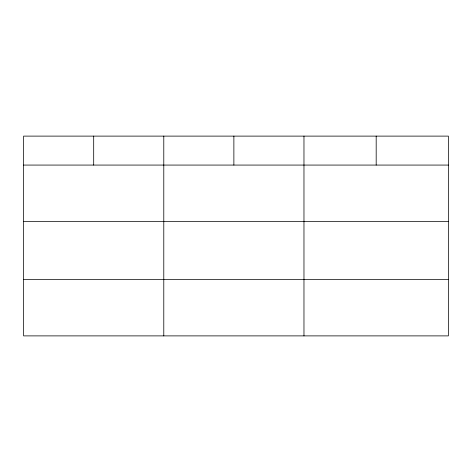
<?xml version="1.0" encoding="UTF-8"?>
<svg xmlns="http://www.w3.org/2000/svg" width="472" height="472" viewBox="0 0 472 472"><rect width="100%" height="100%" fill="white"/><g stroke="black" fill="none" stroke-linecap="round" stroke-linejoin="round"><path stroke-width="0.71" d="M448.4 221.439L448.4 136.113L23.6 136.113L23.6 335.887L448.4 335.887L448.4 221.439L23.6 221.439M23.6 165.07L448.4 165.07M23.6 279.518L448.4 279.518M376.184 136.113L376.184 165.07M303.968 136.113L303.968 335.887M233.876 136.113L233.876 165.07M163.784 136.113L163.784 335.887M93.692 136.113L93.692 165.07"/></g></svg>
